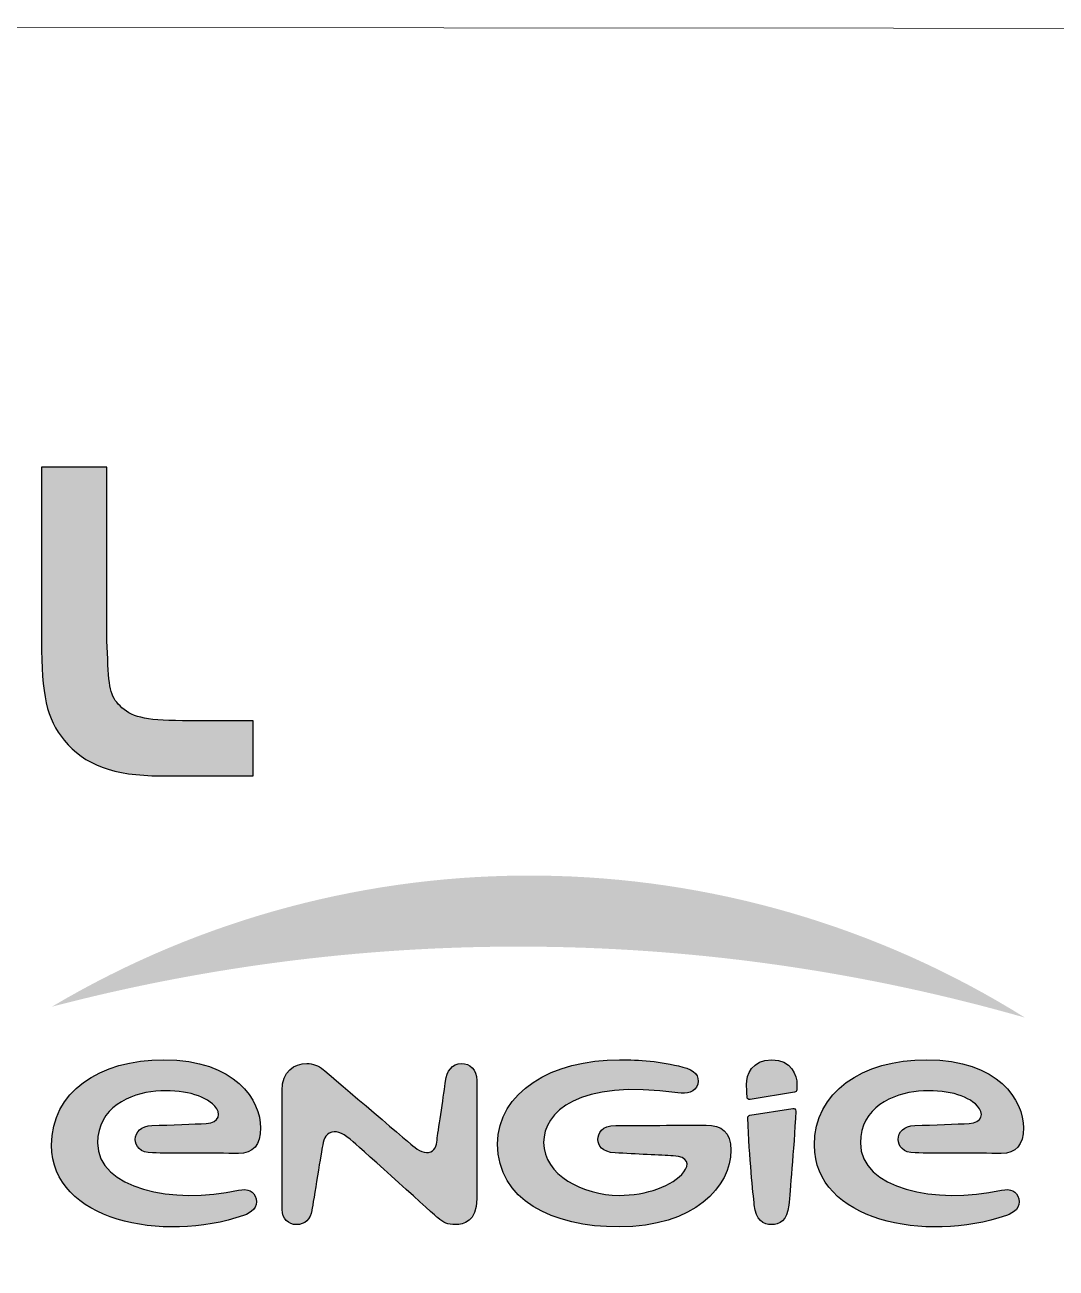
# Paper-space layout 'A3S' of a CAD drawing. Header units: millimetres. Extents: x -366 to 54, y 172 to 469.
# Drawn here: x -95.72 to -79.83, y 189.89 to 209.06 of the extents above; entities that cross this region are included whole.
import ezdxf
from ezdxf.enums import TextEntityAlignment as Align

# ---------------------------------------------------------------- set-up
doc = ezdxf.new("R2010")
doc.units = ezdxf.units.MM
doc.header["$LTSCALE"] = 0.5
doc.layers.add('Border', color=7, linetype='Continuous', lineweight=0)
for name, color, linetype in [('Border_TextCZAtr', 7, 'Continuous'), ('BorderBW', 7, 'Continuous'), ('BorderColor', 7, 'Continuous')]:
    doc.layers.add(name, color=color, linetype=linetype)
doc.styles.add('Arial_4.0', font='arial.ttf', dxfattribs={"width": 0.9, "height": 4})
doc.styles.add('Arial_6.5', font='arial.ttf', dxfattribs={"width": 0.8, "height": 6.5})

# ---------------------------------------------------------------- blocks, each defined once
blk = doc.blocks.new('LogoTE')
at = {"layer": 'BorderColor', "true_color": 0x1c2691, "extrusion": (0, 0, -1)}
h = blk.add_hatch(color=164, dxfattribs=at)
edge = h.paths.add_edge_path()
edge.add_line((-14.873, 7.43), (-14.873, 3.864))
edge.add_line((-14.873, 3.864), (-14.893, 3.483))
edge.add_spline(control_points=[(-14.893, 3.483), (-14.92, 2.836), (-14.959, 2.694), (-15.186, 2.486), (-15.426, 2.276), (-15.711, 2.219), (-16.584, 2.219)], knot_values=[0, 0, 0, 0, 0.5, 0.5, 0.5, 1, 1, 1, 1], degree=3, periodic=0)
edge.add_line((-16.584, 2.219), (-17.878, 2.219))
edge.add_line((-17.878, 2.219), (-17.878, 1.088))
edge.add_line((-17.878, 1.088), (-15.976, 1.088))
edge.add_spline(control_points=[(-15.976, 1.088), (-15.016, 1.088), (-14.407, 1.315), (-13.999, 1.819), (-13.636, 2.257), (-13.532, 2.752), (-13.532, 3.864)], knot_values=[0, 0, 0, 0, 0.5, 0.5, 0.5, 1, 1, 1, 1], degree=3, periodic=0)
edge.add_line((-13.532, 3.864), (-13.532, 7.43))
edge.add_line((-13.532, 7.43), (-14.873, 7.43))
at = {"layer": 'BorderColor', "true_color": 0x00aaff}
blk.add_hatch(color=140, dxfattribs=at).paths.add_polyline_path([(33.736, -3.882, 0.280782), (13.747, -3.657, -0.13455)])
h = blk.add_hatch(color=140, dxfattribs=at)
edge = h.paths.add_edge_path()
edge.add_spline(control_points=[(17.582, -7.43), (16.23, -7.721), (14.685, -7.41), (14.685, -6.454), (14.685, -5.732), (15.354, -5.438), (15.88, -5.396), (16.435, -5.352), (16.867, -5.468), (17.09, -5.699), (17.229, -5.843), (17.191, -6.04), (16.918, -6.057), (16.665, -6.072), (16.195, -6.087), (15.801, -6.101), (15.579, -6.11), (15.46, -6.229), (15.46, -6.39), (15.46, -6.517), (15.555, -6.663), (15.811, -6.664), (16.179, -6.665), (17.113, -6.671), (17.577, -6.672), (17.882, -6.674), (18.033, -6.502), (18.033, -6.15), (18.033, -5.592), (17.528, -4.747), (16.049, -4.747), (14.709, -4.747), (13.74, -5.414), (13.74, -6.505), (13.74, -8.052), (16.016, -8.524), (17.685, -7.949), (17.843, -7.895), (17.985, -7.781), (17.939, -7.605), (17.901, -7.448), (17.771, -7.388), (17.582, -7.43)], knot_values=[0, 0, 0, 0, 0.071429, 0.071429, 0.071429, 0.142857, 0.142857, 0.142857, 0.214286, 0.214286, 0.214286, 0.285714, 0.285714, 0.285714, 0.357143, 0.357143, 0.357143, 0.428571, 0.428571, 0.428571, 0.5, 0.5, 0.5, 0.571429, 0.571429, 0.571429, 0.642857, 0.642857, 0.642857, 0.714286, 0.714286, 0.714286, 0.785714, 0.785714, 0.785714, 0.857143, 0.857143, 0.857143, 0.928571, 0.928571, 0.928571, 1, 1, 1, 1], degree=3, periodic=0)
h = blk.add_hatch(color=140, dxfattribs=at)
edge = h.paths.add_edge_path()
edge.add_spline(control_points=[(22.16, -4.825), (21.962, -4.825), (21.858, -4.988), (21.834, -5.186), (21.805, -5.404), (21.689, -6.164), (21.663, -6.356), (21.649, -6.472), (21.64, -6.593), (21.527, -6.642), (21.416, -6.692), (21.279, -6.616), (21.162, -6.517)], knot_values=[0, 0, 0, 0, 0.25, 0.25, 0.25, 0.5, 0.5, 0.5, 0.75, 0.75, 0.75, 1, 1, 1, 1], degree=3, periodic=0)
edge.add_line((21.162, -6.517), (19.324, -4.952))
edge.add_spline(control_points=[(19.324, -4.952), (19.227, -4.866), (19.102, -4.825), (18.983, -4.825), (18.724, -4.825), (18.474, -4.986), (18.474, -5.381)], knot_values=[0, 0, 0, 0, 0.5, 0.5, 0.5, 1, 1, 1, 1], degree=3, periodic=0)
edge.add_line((18.474, -5.381), (18.474, -7.825))
edge.add_spline(control_points=[(18.474, -7.825), (18.474, -8.015), (18.608, -8.137), (18.768, -8.137), (18.945, -8.137), (19.06, -8.02), (19.086, -7.848), (19.086, -7.848), (19.276, -6.683), (19.299, -6.553), (19.324, -6.402), (19.348, -6.283), (19.494, -6.239), (19.625, -6.197), (19.751, -6.274), (19.938, -6.437), (20.121, -6.596), (21.671, -7.996), (21.671, -7.996), (21.789, -8.096), (21.875, -8.137), (22.043, -8.137), (22.195, -8.137), (22.472, -8.075), (22.472, -7.609)], knot_values=[0, 0, 0, 0, 0.125, 0.125, 0.125, 0.25, 0.25, 0.25, 0.375, 0.375, 0.375, 0.5, 0.5, 0.5, 0.625, 0.625, 0.625, 0.75, 0.75, 0.75, 0.875, 0.875, 0.875, 1, 1, 1, 1], degree=3, periodic=0)
edge.add_line((22.472, -7.609), (22.472, -5.175))
edge.add_spline(control_points=[(22.472, -5.175), (22.472, -4.949), (22.333, -4.825), (22.16, -4.825)], knot_values=[0, 0, 0, 0, 1, 1, 1, 1], degree=3, periodic=0)
h = blk.add_hatch(color=140, dxfattribs=at)
edge = h.paths.add_edge_path()
edge.add_spline(control_points=[(27.183, -6.091), (26.878, -6.091), (25.933, -6.099), (25.329, -6.1), (25.036, -6.101), (24.962, -6.258), (24.962, -6.388), (24.962, -6.502), (25.042, -6.649), (25.316, -6.663), (25.731, -6.685), (26.263, -6.709), (26.506, -6.722), (26.836, -6.738), (26.84, -6.908), (26.729, -7.053), (26.504, -7.344), (25.961, -7.535), (25.397, -7.535), (24.658, -7.535), (23.847, -7.115), (23.847, -6.45), (23.847, -5.826), (24.542, -5.138), (26.606, -5.428), (26.788, -5.454), (26.967, -5.421), (27.012, -5.253), (27.059, -5.075), (26.943, -4.96), (26.708, -4.898), (26.241, -4.775), (25.814, -4.747), (25.407, -4.747), (24.016, -4.747), (22.903, -5.41), (22.903, -6.481), (22.903, -7.625), (24.013, -8.185), (25.397, -8.185), (26.942, -8.185), (27.695, -7.344), (27.695, -6.609), (27.695, -6.234), (27.504, -6.091), (27.183, -6.091)], knot_values=[0, 0, 0, 0, 0.066667, 0.066667, 0.066667, 0.133333, 0.133333, 0.133333, 0.2, 0.2, 0.2, 0.266667, 0.266667, 0.266667, 0.333333, 0.333333, 0.333333, 0.4, 0.4, 0.4, 0.466667, 0.466667, 0.466667, 0.533333, 0.533333, 0.533333, 0.6, 0.6, 0.6, 0.666667, 0.666667, 0.666667, 0.733333, 0.733333, 0.733333, 0.8, 0.8, 0.8, 0.866667, 0.866667, 0.866667, 0.933333, 0.933333, 0.933333, 1, 1, 1, 1], degree=3, periodic=0)
h = blk.add_hatch(color=140, dxfattribs=at)
edge = h.paths.add_edge_path()
edge.add_spline(control_points=[(28.532, -4.747), (28.128, -4.747), (28.01, -5.062), (28.016, -5.256), (28.017, -5.292), (28.02, -5.392), (28.026, -5.516), (28.027, -5.544), (28.053, -5.57), (28.087, -5.566)], knot_values=[0, 0, 0, 0, 0.333333, 0.333333, 0.333333, 0.666667, 0.666667, 0.666667, 1, 1, 1, 1], degree=3, periodic=0)
edge.add_line((28.087, -5.566), (29.004, -5.417))
edge.add_spline(control_points=[(29.004, -5.417), (29.033, -5.411), (29.047, -5.39), (29.048, -5.367), (29.051, -5.323), (29.052, -5.279), (29.052, -5.258), (29.057, -5.072), (28.937, -4.747), (28.532, -4.747)], knot_values=[0, 0, 0, 0, 0.333333, 0.333333, 0.333333, 0.666667, 0.666667, 0.666667, 1, 1, 1, 1], degree=3, periodic=0)
h = blk.add_hatch(color=140, dxfattribs=at)
edge = h.paths.add_edge_path()
edge.add_spline(control_points=[(33.25, -7.43), (31.9, -7.721), (30.354, -7.41), (30.354, -6.454), (30.354, -5.732), (31.024, -5.438), (31.551, -5.396), (32.103, -5.352), (32.538, -5.468), (32.76, -5.699), (32.9, -5.843), (32.861, -6.04), (32.587, -6.057), (32.336, -6.072), (31.863, -6.087), (31.471, -6.101), (31.249, -6.11), (31.13, -6.229), (31.13, -6.39), (31.13, -6.517), (31.226, -6.663), (31.481, -6.664), (31.85, -6.665), (32.783, -6.671), (33.247, -6.672), (33.552, -6.674), (33.704, -6.502), (33.704, -6.15), (33.704, -5.592), (33.197, -4.747), (31.719, -4.747), (30.379, -4.747), (29.41, -5.414), (29.41, -6.505), (29.41, -8.052), (31.687, -8.524), (33.355, -7.949), (33.512, -7.895), (33.656, -7.781), (33.61, -7.605), (33.571, -7.448), (33.441, -7.388), (33.25, -7.43)], knot_values=[0, 0, 0, 0, 0.071429, 0.071429, 0.071429, 0.142857, 0.142857, 0.142857, 0.214286, 0.214286, 0.214286, 0.285714, 0.285714, 0.285714, 0.357143, 0.357143, 0.357143, 0.428571, 0.428571, 0.428571, 0.5, 0.5, 0.5, 0.571429, 0.571429, 0.571429, 0.642857, 0.642857, 0.642857, 0.714286, 0.714286, 0.714286, 0.785714, 0.785714, 0.785714, 0.857143, 0.857143, 0.857143, 0.928571, 0.928571, 0.928571, 1, 1, 1, 1], degree=3, periodic=0)
h = blk.add_hatch(color=140, dxfattribs=at)
edge = h.paths.add_edge_path()
edge.add_spline(control_points=[(28.042, -5.942), (28.073, -6.786), (28.151, -7.485), (28.174, -7.731), (28.203, -8.047), (28.366, -8.137), (28.53, -8.137), (28.688, -8.137), (28.855, -8.055), (28.884, -7.734), (28.907, -7.463), (28.987, -6.628), (29.026, -5.803), (29.028, -5.76), (28.997, -5.741), (28.964, -5.747)], knot_values=[0, 0, 0, 0, 0.2, 0.2, 0.2, 0.4, 0.4, 0.4, 0.6, 0.6, 0.6, 0.8, 0.8, 0.8, 1, 1, 1, 1], degree=3, periodic=0)
edge.add_line((28.964, -5.747), (28.085, -5.89))
edge.add_spline(control_points=[(28.085, -5.89), (28.061, -5.896), (28.041, -5.917), (28.042, -5.942)], knot_values=[0, 0, 0, 0, 1, 1, 1, 1], degree=3, periodic=0)
at = {"layer": 'BorderColor', "color": 164, "true_color": 0x1c2691}
blk.add_open_spline([(14.873, 7.43), (14.873, 7.43), (14.873, 3.864), (14.873, 3.864), (14.873, 3.864), (14.893, 3.483), (14.893, 3.483), (14.92, 2.836), (14.959, 2.694), (15.186, 2.486), (15.426, 2.276), (15.711, 2.219), (16.584, 2.219), (16.584, 2.219), (17.878, 2.219), (17.878, 2.219), (17.878, 2.219), (17.878, 1.088), (17.878, 1.088), (17.878, 1.088), (16.439, 1.088), (16.439, 1.088), (16.439, 1.088), (15.976, 1.088), (15.976, 1.088), (15.016, 1.088), (14.407, 1.315), (13.999, 1.819), (13.636, 2.257), (13.532, 2.752), (13.532, 3.864), (13.532, 3.864), (13.532, 7.43), (13.532, 7.43), (13.532, 7.43), (14.873, 7.43), (14.873, 7.43)], degree=3, knots=[0, 0, 0, 0, 1, 1, 1, 2, 2, 2, 3, 3, 3, 4, 4, 4, 5, 5, 5, 6, 6, 6, 7, 7, 7, 8, 8, 8, 9, 9, 9, 10, 10, 10, 11, 11, 11, 12, 12, 12, 12], dxfattribs=at)
at = {"layer": 'BorderColor', "color": 140, "true_color": 0x00aaff}
for points, knots in [([(17.582, -7.43), (16.23, -7.721), (14.685, -7.41), (14.685, -6.454), (14.685, -5.732), (15.354, -5.438), (15.88, -5.396), (16.435, -5.352), (16.867, -5.468), (17.09, -5.699), (17.229, -5.843), (17.191, -6.04), (16.918, -6.057), (16.665, -6.072), (16.195, -6.087), (15.801, -6.101), (15.579, -6.11), (15.46, -6.229), (15.46, -6.39), (15.46, -6.517), (15.555, -6.663), (15.811, -6.664), (16.179, -6.665), (17.113, -6.671), (17.577, -6.672), (17.882, -6.674), (18.033, -6.502), (18.033, -6.15), (18.033, -5.592), (17.528, -4.747), (16.049, -4.747), (14.709, -4.747), (13.74, -5.414), (13.74, -6.505), (13.74, -8.052), (16.016, -8.524), (17.685, -7.949), (17.843, -7.895), (17.985, -7.781), (17.939, -7.605), (17.901, -7.448), (17.771, -7.388), (17.582, -7.43)], [0, 0, 0, 0, 1, 1, 1, 2, 2, 2, 3, 3, 3, 4, 4, 4, 5, 5, 5, 6, 6, 6, 7, 7, 7, 8, 8, 8, 9, 9, 9, 10, 10, 10, 11, 11, 11, 12, 12, 12, 13, 13, 13, 14, 14, 14, 14]), ([(22.16, -4.825), (21.962, -4.825), (21.858, -4.988), (21.834, -5.186), (21.805, -5.404), (21.689, -6.164), (21.663, -6.356), (21.649, -6.472), (21.64, -6.593), (21.527, -6.642), (21.416, -6.692), (21.279, -6.616), (21.162, -6.517), (21.046, -6.418), (19.324, -4.952), (19.324, -4.952), (19.227, -4.866), (19.102, -4.825), (18.983, -4.825), (18.724, -4.825), (18.474, -4.986), (18.474, -5.381), (18.474, -5.381), (18.474, -7.825), (18.474, -7.825), (18.474, -8.015), (18.608, -8.137), (18.768, -8.137), (18.945, -8.137), (19.06, -8.02), (19.086, -7.848), (19.086, -7.848), (19.276, -6.683), (19.299, -6.553), (19.324, -6.402), (19.348, -6.283), (19.494, -6.239), (19.625, -6.197), (19.751, -6.274), (19.938, -6.437), (20.121, -6.596), (21.671, -7.996), (21.671, -7.996), (21.789, -8.096), (21.875, -8.137), (22.043, -8.137), (22.195, -8.137), (22.472, -8.075), (22.472, -7.609), (22.472, -7.609), (22.472, -5.175), (22.472, -5.175), (22.472, -4.949), (22.333, -4.825), (22.16, -4.825)], [0, 0, 0, 0, 1, 1, 1, 2, 2, 2, 3, 3, 3, 4, 4, 4, 5, 5, 5, 6, 6, 6, 7, 7, 7, 8, 8, 8, 9, 9, 9, 10, 10, 10, 11, 11, 11, 12, 12, 12, 13, 13, 13, 14, 14, 14, 15, 15, 15, 16, 16, 16, 17, 17, 17, 18, 18, 18, 18]), ([(27.183, -6.091), (26.878, -6.091), (25.933, -6.099), (25.329, -6.1), (25.036, -6.101), (24.962, -6.258), (24.962, -6.388), (24.962, -6.502), (25.042, -6.649), (25.316, -6.663), (25.731, -6.685), (26.263, -6.709), (26.506, -6.722), (26.836, -6.738), (26.84, -6.908), (26.729, -7.053), (26.504, -7.344), (25.961, -7.535), (25.397, -7.535), (24.658, -7.535), (23.847, -7.115), (23.847, -6.45), (23.847, -5.826), (24.542, -5.138), (26.606, -5.428), (26.788, -5.454), (26.967, -5.421), (27.012, -5.253), (27.059, -5.075), (26.943, -4.96), (26.708, -4.898), (26.241, -4.775), (25.814, -4.747), (25.407, -4.747), (24.016, -4.747), (22.903, -5.41), (22.903, -6.481), (22.903, -7.625), (24.013, -8.185), (25.397, -8.185), (26.942, -8.185), (27.695, -7.344), (27.695, -6.609), (27.695, -6.234), (27.504, -6.091), (27.183, -6.091)], [0, 0, 0, 0, 1, 1, 1, 2, 2, 2, 3, 3, 3, 4, 4, 4, 5, 5, 5, 6, 6, 6, 7, 7, 7, 8, 8, 8, 9, 9, 9, 10, 10, 10, 11, 11, 11, 12, 12, 12, 13, 13, 13, 14, 14, 14, 15, 15, 15, 15]), ([(28.532, -4.747), (28.128, -4.747), (28.01, -5.062), (28.016, -5.256), (28.017, -5.292), (28.02, -5.392), (28.026, -5.516), (28.027, -5.544), (28.053, -5.57), (28.087, -5.566), (28.087, -5.566), (29.004, -5.417), (29.004, -5.417), (29.033, -5.411), (29.047, -5.39), (29.048, -5.367), (29.051, -5.323), (29.052, -5.279), (29.052, -5.258), (29.057, -5.072), (28.937, -4.747), (28.532, -4.747)], [0, 0, 0, 0, 1, 1, 1, 2, 2, 2, 3, 3, 3, 4, 4, 4, 5, 5, 5, 6, 6, 6, 7, 7, 7, 7]), ([(33.25, -7.43), (31.9, -7.721), (30.354, -7.41), (30.354, -6.454), (30.354, -5.732), (31.024, -5.438), (31.551, -5.396), (32.103, -5.352), (32.538, -5.468), (32.76, -5.699), (32.9, -5.843), (32.861, -6.04), (32.587, -6.057), (32.336, -6.072), (31.863, -6.087), (31.471, -6.101), (31.249, -6.11), (31.13, -6.229), (31.13, -6.39), (31.13, -6.517), (31.226, -6.663), (31.481, -6.664), (31.85, -6.665), (32.783, -6.671), (33.247, -6.672), (33.552, -6.674), (33.704, -6.502), (33.704, -6.15), (33.704, -5.592), (33.197, -4.747), (31.719, -4.747), (30.379, -4.747), (29.41, -5.414), (29.41, -6.505), (29.41, -8.052), (31.687, -8.524), (33.355, -7.949), (33.512, -7.895), (33.656, -7.781), (33.61, -7.605), (33.571, -7.448), (33.441, -7.388), (33.25, -7.43)], [0, 0, 0, 0, 1, 1, 1, 2, 2, 2, 3, 3, 3, 4, 4, 4, 5, 5, 5, 6, 6, 6, 7, 7, 7, 8, 8, 8, 9, 9, 9, 10, 10, 10, 11, 11, 11, 12, 12, 12, 13, 13, 13, 14, 14, 14, 14]), ([(28.042, -5.942), (28.073, -6.786), (28.151, -7.485), (28.174, -7.731), (28.203, -8.047), (28.366, -8.137), (28.53, -8.137), (28.688, -8.137), (28.855, -8.055), (28.884, -7.734), (28.907, -7.463), (28.987, -6.628), (29.026, -5.803), (29.028, -5.76), (28.997, -5.741), (28.964, -5.747), (28.964, -5.747), (28.085, -5.89), (28.085, -5.89), (28.061, -5.896), (28.041, -5.917), (28.042, -5.942)], [0, 0, 0, 0, 1, 1, 1, 2, 2, 2, 3, 3, 3, 4, 4, 4, 5, 5, 5, 6, 6, 6, 7, 7, 7, 7])]:
    blk.add_open_spline(points, degree=3, knots=knots, dxfattribs=at)
blk = doc.blocks.new('LogoTEbw')
at = {"layer": 'BorderBW', "extrusion": (0, 0, -1)}
h = blk.add_hatch(color=256, dxfattribs=at)
edge = h.paths.add_edge_path()
edge.add_line((-14.873, 7.43), (-14.873, 3.864))
edge.add_line((-14.873, 3.864), (-14.893, 3.483))
edge.add_spline(control_points=[(-14.893, 3.483), (-14.92, 2.836), (-14.959, 2.694), (-15.186, 2.486), (-15.426, 2.276), (-15.711, 2.219), (-16.584, 2.219)], knot_values=[0, 0, 0, 0, 0.5, 0.5, 0.5, 1, 1, 1, 1], degree=3, periodic=0)
edge.add_line((-16.584, 2.219), (-17.878, 2.219))
edge.add_line((-17.878, 2.219), (-17.878, 1.088))
edge.add_line((-17.878, 1.088), (-15.976, 1.088))
edge.add_spline(control_points=[(-15.976, 1.088), (-15.016, 1.088), (-14.407, 1.315), (-13.999, 1.819), (-13.636, 2.257), (-13.532, 2.752), (-13.532, 3.864)], knot_values=[0, 0, 0, 0, 0.5, 0.5, 0.5, 1, 1, 1, 1], degree=3, periodic=0)
edge.add_line((-13.532, 3.864), (-13.532, 7.43))
edge.add_line((-13.532, 7.43), (-14.873, 7.43))
at = {"layer": 'BorderBW'}
blk.add_hatch(color=256, dxfattribs=at).paths.add_polyline_path([(33.736, -3.882, 0.280782), (13.747, -3.657, -0.13455)])
h = blk.add_hatch(color=256, dxfattribs=at)
edge = h.paths.add_edge_path()
edge.add_spline(control_points=[(17.582, -7.43), (16.23, -7.721), (14.685, -7.41), (14.685, -6.454), (14.685, -5.732), (15.354, -5.438), (15.88, -5.396), (16.435, -5.352), (16.867, -5.468), (17.09, -5.699), (17.229, -5.843), (17.191, -6.04), (16.918, -6.057), (16.665, -6.072), (16.195, -6.087), (15.801, -6.101), (15.579, -6.11), (15.46, -6.229), (15.46, -6.39), (15.46, -6.517), (15.555, -6.663), (15.811, -6.664), (16.179, -6.665), (17.113, -6.671), (17.577, -6.672), (17.882, -6.674), (18.033, -6.502), (18.033, -6.15), (18.033, -5.592), (17.528, -4.747), (16.049, -4.747), (14.709, -4.747), (13.74, -5.414), (13.74, -6.505), (13.74, -8.052), (16.016, -8.524), (17.685, -7.949), (17.843, -7.895), (17.985, -7.781), (17.939, -7.605), (17.901, -7.448), (17.771, -7.388), (17.582, -7.43)], knot_values=[0, 0, 0, 0, 0.071429, 0.071429, 0.071429, 0.142857, 0.142857, 0.142857, 0.214286, 0.214286, 0.214286, 0.285714, 0.285714, 0.285714, 0.357143, 0.357143, 0.357143, 0.428571, 0.428571, 0.428571, 0.5, 0.5, 0.5, 0.571429, 0.571429, 0.571429, 0.642857, 0.642857, 0.642857, 0.714286, 0.714286, 0.714286, 0.785714, 0.785714, 0.785714, 0.857143, 0.857143, 0.857143, 0.928571, 0.928571, 0.928571, 1, 1, 1, 1], degree=3, periodic=0)
h = blk.add_hatch(color=256, dxfattribs=at)
edge = h.paths.add_edge_path()
edge.add_spline(control_points=[(22.16, -4.825), (21.962, -4.825), (21.858, -4.988), (21.834, -5.186), (21.805, -5.404), (21.689, -6.164), (21.663, -6.356), (21.649, -6.472), (21.64, -6.593), (21.527, -6.642), (21.416, -6.692), (21.279, -6.616), (21.162, -6.517)], knot_values=[0, 0, 0, 0, 0.25, 0.25, 0.25, 0.5, 0.5, 0.5, 0.75, 0.75, 0.75, 1, 1, 1, 1], degree=3, periodic=0)
edge.add_line((21.162, -6.517), (19.324, -4.952))
edge.add_spline(control_points=[(19.324, -4.952), (19.227, -4.866), (19.102, -4.825), (18.983, -4.825), (18.724, -4.825), (18.474, -4.986), (18.474, -5.381)], knot_values=[0, 0, 0, 0, 0.5, 0.5, 0.5, 1, 1, 1, 1], degree=3, periodic=0)
edge.add_line((18.474, -5.381), (18.474, -7.825))
edge.add_spline(control_points=[(18.474, -7.825), (18.474, -8.015), (18.608, -8.137), (18.768, -8.137), (18.945, -8.137), (19.06, -8.02), (19.086, -7.848), (19.086, -7.848), (19.276, -6.683), (19.299, -6.553), (19.324, -6.402), (19.348, -6.283), (19.494, -6.239), (19.625, -6.197), (19.751, -6.274), (19.938, -6.437), (20.121, -6.596), (21.671, -7.996), (21.671, -7.996), (21.789, -8.096), (21.875, -8.137), (22.043, -8.137), (22.195, -8.137), (22.472, -8.075), (22.472, -7.609)], knot_values=[0, 0, 0, 0, 0.125, 0.125, 0.125, 0.25, 0.25, 0.25, 0.375, 0.375, 0.375, 0.5, 0.5, 0.5, 0.625, 0.625, 0.625, 0.75, 0.75, 0.75, 0.875, 0.875, 0.875, 1, 1, 1, 1], degree=3, periodic=0)
edge.add_line((22.472, -7.609), (22.472, -5.175))
edge.add_spline(control_points=[(22.472, -5.175), (22.472, -4.949), (22.333, -4.825), (22.16, -4.825)], knot_values=[0, 0, 0, 0, 1, 1, 1, 1], degree=3, periodic=0)
h = blk.add_hatch(color=256, dxfattribs=at)
edge = h.paths.add_edge_path()
edge.add_spline(control_points=[(27.183, -6.091), (26.878, -6.091), (25.933, -6.099), (25.329, -6.1), (25.036, -6.101), (24.962, -6.258), (24.962, -6.388), (24.962, -6.502), (25.042, -6.649), (25.316, -6.663), (25.731, -6.685), (26.263, -6.709), (26.506, -6.722), (26.836, -6.738), (26.84, -6.908), (26.729, -7.053), (26.504, -7.344), (25.961, -7.535), (25.397, -7.535), (24.658, -7.535), (23.847, -7.115), (23.847, -6.45), (23.847, -5.826), (24.542, -5.138), (26.606, -5.428), (26.788, -5.454), (26.967, -5.421), (27.012, -5.253), (27.059, -5.075), (26.943, -4.96), (26.708, -4.898), (26.241, -4.775), (25.814, -4.747), (25.407, -4.747), (24.016, -4.747), (22.903, -5.41), (22.903, -6.481), (22.903, -7.625), (24.013, -8.185), (25.397, -8.185), (26.942, -8.185), (27.695, -7.344), (27.695, -6.609), (27.695, -6.234), (27.504, -6.091), (27.183, -6.091)], knot_values=[0, 0, 0, 0, 0.066667, 0.066667, 0.066667, 0.133333, 0.133333, 0.133333, 0.2, 0.2, 0.2, 0.266667, 0.266667, 0.266667, 0.333333, 0.333333, 0.333333, 0.4, 0.4, 0.4, 0.466667, 0.466667, 0.466667, 0.533333, 0.533333, 0.533333, 0.6, 0.6, 0.6, 0.666667, 0.666667, 0.666667, 0.733333, 0.733333, 0.733333, 0.8, 0.8, 0.8, 0.866667, 0.866667, 0.866667, 0.933333, 0.933333, 0.933333, 1, 1, 1, 1], degree=3, periodic=0)
h = blk.add_hatch(color=256, dxfattribs=at)
edge = h.paths.add_edge_path()
edge.add_spline(control_points=[(28.532, -4.747), (28.128, -4.747), (28.01, -5.062), (28.016, -5.256), (28.017, -5.292), (28.02, -5.392), (28.026, -5.516), (28.027, -5.544), (28.053, -5.57), (28.087, -5.566)], knot_values=[0, 0, 0, 0, 0.333333, 0.333333, 0.333333, 0.666667, 0.666667, 0.666667, 1, 1, 1, 1], degree=3, periodic=0)
edge.add_line((28.087, -5.566), (29.004, -5.417))
edge.add_spline(control_points=[(29.004, -5.417), (29.033, -5.411), (29.047, -5.39), (29.048, -5.367), (29.051, -5.323), (29.052, -5.279), (29.052, -5.258), (29.057, -5.072), (28.937, -4.747), (28.532, -4.747)], knot_values=[0, 0, 0, 0, 0.333333, 0.333333, 0.333333, 0.666667, 0.666667, 0.666667, 1, 1, 1, 1], degree=3, periodic=0)
h = blk.add_hatch(color=256, dxfattribs=at)
edge = h.paths.add_edge_path()
edge.add_spline(control_points=[(33.25, -7.43), (31.9, -7.721), (30.354, -7.41), (30.354, -6.454), (30.354, -5.732), (31.024, -5.438), (31.551, -5.396), (32.103, -5.352), (32.538, -5.468), (32.76, -5.699), (32.9, -5.843), (32.861, -6.04), (32.587, -6.057), (32.336, -6.072), (31.863, -6.087), (31.471, -6.101), (31.249, -6.11), (31.13, -6.229), (31.13, -6.39), (31.13, -6.517), (31.226, -6.663), (31.481, -6.664), (31.85, -6.665), (32.783, -6.671), (33.247, -6.672), (33.552, -6.674), (33.704, -6.502), (33.704, -6.15), (33.704, -5.592), (33.197, -4.747), (31.719, -4.747), (30.379, -4.747), (29.41, -5.414), (29.41, -6.505), (29.41, -8.052), (31.687, -8.524), (33.355, -7.949), (33.512, -7.895), (33.656, -7.781), (33.61, -7.605), (33.571, -7.448), (33.441, -7.388), (33.25, -7.43)], knot_values=[0, 0, 0, 0, 0.071429, 0.071429, 0.071429, 0.142857, 0.142857, 0.142857, 0.214286, 0.214286, 0.214286, 0.285714, 0.285714, 0.285714, 0.357143, 0.357143, 0.357143, 0.428571, 0.428571, 0.428571, 0.5, 0.5, 0.5, 0.571429, 0.571429, 0.571429, 0.642857, 0.642857, 0.642857, 0.714286, 0.714286, 0.714286, 0.785714, 0.785714, 0.785714, 0.857143, 0.857143, 0.857143, 0.928571, 0.928571, 0.928571, 1, 1, 1, 1], degree=3, periodic=0)
h = blk.add_hatch(color=256, dxfattribs=at)
edge = h.paths.add_edge_path()
edge.add_spline(control_points=[(28.042, -5.942), (28.073, -6.786), (28.151, -7.485), (28.174, -7.731), (28.203, -8.047), (28.366, -8.137), (28.53, -8.137), (28.688, -8.137), (28.855, -8.055), (28.884, -7.734), (28.907, -7.463), (28.987, -6.628), (29.026, -5.803), (29.028, -5.76), (28.997, -5.741), (28.964, -5.747)], knot_values=[0, 0, 0, 0, 0.2, 0.2, 0.2, 0.4, 0.4, 0.4, 0.6, 0.6, 0.6, 0.8, 0.8, 0.8, 1, 1, 1, 1], degree=3, periodic=0)
edge.add_line((28.964, -5.747), (28.085, -5.89))
edge.add_spline(control_points=[(28.085, -5.89), (28.061, -5.896), (28.041, -5.917), (28.042, -5.942)], knot_values=[0, 0, 0, 0, 1, 1, 1, 1], degree=3, periodic=0)
for points, knots in [([(14.873, 7.43), (14.873, 7.43), (14.873, 3.864), (14.873, 3.864), (14.873, 3.864), (14.893, 3.483), (14.893, 3.483), (14.92, 2.836), (14.959, 2.694), (15.186, 2.486), (15.426, 2.276), (15.711, 2.219), (16.584, 2.219), (16.584, 2.219), (17.878, 2.219), (17.878, 2.219), (17.878, 2.219), (17.878, 1.088), (17.878, 1.088), (17.878, 1.088), (16.439, 1.088), (16.439, 1.088), (16.439, 1.088), (15.976, 1.088), (15.976, 1.088), (15.016, 1.088), (14.407, 1.315), (13.999, 1.819), (13.636, 2.257), (13.532, 2.752), (13.532, 3.864), (13.532, 3.864), (13.532, 7.43), (13.532, 7.43), (13.532, 7.43), (14.873, 7.43), (14.873, 7.43)], [0, 0, 0, 0, 1, 1, 1, 2, 2, 2, 3, 3, 3, 4, 4, 4, 5, 5, 5, 6, 6, 6, 7, 7, 7, 8, 8, 8, 9, 9, 9, 10, 10, 10, 11, 11, 11, 12, 12, 12, 12]), ([(17.582, -7.43), (16.23, -7.721), (14.685, -7.41), (14.685, -6.454), (14.685, -5.732), (15.354, -5.438), (15.88, -5.396), (16.435, -5.352), (16.867, -5.468), (17.09, -5.699), (17.229, -5.843), (17.191, -6.04), (16.918, -6.057), (16.665, -6.072), (16.195, -6.087), (15.801, -6.101), (15.579, -6.11), (15.46, -6.229), (15.46, -6.39), (15.46, -6.517), (15.555, -6.663), (15.811, -6.664), (16.179, -6.665), (17.113, -6.671), (17.577, -6.672), (17.882, -6.674), (18.033, -6.502), (18.033, -6.15), (18.033, -5.592), (17.528, -4.747), (16.049, -4.747), (14.709, -4.747), (13.74, -5.414), (13.74, -6.505), (13.74, -8.052), (16.016, -8.524), (17.685, -7.949), (17.843, -7.895), (17.985, -7.781), (17.939, -7.605), (17.901, -7.448), (17.771, -7.388), (17.582, -7.43)], [0, 0, 0, 0, 1, 1, 1, 2, 2, 2, 3, 3, 3, 4, 4, 4, 5, 5, 5, 6, 6, 6, 7, 7, 7, 8, 8, 8, 9, 9, 9, 10, 10, 10, 11, 11, 11, 12, 12, 12, 13, 13, 13, 14, 14, 14, 14]), ([(22.16, -4.825), (21.962, -4.825), (21.858, -4.988), (21.834, -5.186), (21.805, -5.404), (21.689, -6.164), (21.663, -6.356), (21.649, -6.472), (21.64, -6.593), (21.527, -6.642), (21.416, -6.692), (21.279, -6.616), (21.162, -6.517), (21.046, -6.418), (19.324, -4.952), (19.324, -4.952), (19.227, -4.866), (19.102, -4.825), (18.983, -4.825), (18.724, -4.825), (18.474, -4.986), (18.474, -5.381), (18.474, -5.381), (18.474, -7.825), (18.474, -7.825), (18.474, -8.015), (18.608, -8.137), (18.768, -8.137), (18.945, -8.137), (19.06, -8.02), (19.086, -7.848), (19.086, -7.848), (19.276, -6.683), (19.299, -6.553), (19.324, -6.402), (19.348, -6.283), (19.494, -6.239), (19.625, -6.197), (19.751, -6.274), (19.938, -6.437), (20.121, -6.596), (21.671, -7.996), (21.671, -7.996), (21.789, -8.096), (21.875, -8.137), (22.043, -8.137), (22.195, -8.137), (22.472, -8.075), (22.472, -7.609), (22.472, -7.609), (22.472, -5.175), (22.472, -5.175), (22.472, -4.949), (22.333, -4.825), (22.16, -4.825)], [0, 0, 0, 0, 1, 1, 1, 2, 2, 2, 3, 3, 3, 4, 4, 4, 5, 5, 5, 6, 6, 6, 7, 7, 7, 8, 8, 8, 9, 9, 9, 10, 10, 10, 11, 11, 11, 12, 12, 12, 13, 13, 13, 14, 14, 14, 15, 15, 15, 16, 16, 16, 17, 17, 17, 18, 18, 18, 18]), ([(27.183, -6.091), (26.878, -6.091), (25.933, -6.099), (25.329, -6.1), (25.036, -6.101), (24.962, -6.258), (24.962, -6.388), (24.962, -6.502), (25.042, -6.649), (25.316, -6.663), (25.731, -6.685), (26.263, -6.709), (26.506, -6.722), (26.836, -6.738), (26.84, -6.908), (26.729, -7.053), (26.504, -7.344), (25.961, -7.535), (25.397, -7.535), (24.658, -7.535), (23.847, -7.115), (23.847, -6.45), (23.847, -5.826), (24.542, -5.138), (26.606, -5.428), (26.788, -5.454), (26.967, -5.421), (27.012, -5.253), (27.059, -5.075), (26.943, -4.96), (26.708, -4.898), (26.241, -4.775), (25.814, -4.747), (25.407, -4.747), (24.016, -4.747), (22.903, -5.41), (22.903, -6.481), (22.903, -7.625), (24.013, -8.185), (25.397, -8.185), (26.942, -8.185), (27.695, -7.344), (27.695, -6.609), (27.695, -6.234), (27.504, -6.091), (27.183, -6.091)], [0, 0, 0, 0, 1, 1, 1, 2, 2, 2, 3, 3, 3, 4, 4, 4, 5, 5, 5, 6, 6, 6, 7, 7, 7, 8, 8, 8, 9, 9, 9, 10, 10, 10, 11, 11, 11, 12, 12, 12, 13, 13, 13, 14, 14, 14, 15, 15, 15, 15]), ([(28.532, -4.747), (28.128, -4.747), (28.01, -5.062), (28.016, -5.256), (28.017, -5.292), (28.02, -5.392), (28.026, -5.516), (28.027, -5.544), (28.053, -5.57), (28.087, -5.566), (28.087, -5.566), (29.004, -5.417), (29.004, -5.417), (29.033, -5.411), (29.047, -5.39), (29.048, -5.367), (29.051, -5.323), (29.052, -5.279), (29.052, -5.258), (29.057, -5.072), (28.937, -4.747), (28.532, -4.747)], [0, 0, 0, 0, 1, 1, 1, 2, 2, 2, 3, 3, 3, 4, 4, 4, 5, 5, 5, 6, 6, 6, 7, 7, 7, 7]), ([(33.25, -7.43), (31.9, -7.721), (30.354, -7.41), (30.354, -6.454), (30.354, -5.732), (31.024, -5.438), (31.551, -5.396), (32.103, -5.352), (32.538, -5.468), (32.76, -5.699), (32.9, -5.843), (32.861, -6.04), (32.587, -6.057), (32.336, -6.072), (31.863, -6.087), (31.471, -6.101), (31.249, -6.11), (31.13, -6.229), (31.13, -6.39), (31.13, -6.517), (31.226, -6.663), (31.481, -6.664), (31.85, -6.665), (32.783, -6.671), (33.247, -6.672), (33.552, -6.674), (33.704, -6.502), (33.704, -6.15), (33.704, -5.592), (33.197, -4.747), (31.719, -4.747), (30.379, -4.747), (29.41, -5.414), (29.41, -6.505), (29.41, -8.052), (31.687, -8.524), (33.355, -7.949), (33.512, -7.895), (33.656, -7.781), (33.61, -7.605), (33.571, -7.448), (33.441, -7.388), (33.25, -7.43)], [0, 0, 0, 0, 1, 1, 1, 2, 2, 2, 3, 3, 3, 4, 4, 4, 5, 5, 5, 6, 6, 6, 7, 7, 7, 8, 8, 8, 9, 9, 9, 10, 10, 10, 11, 11, 11, 12, 12, 12, 13, 13, 13, 14, 14, 14, 14]), ([(28.042, -5.942), (28.073, -6.786), (28.151, -7.485), (28.174, -7.731), (28.203, -8.047), (28.366, -8.137), (28.53, -8.137), (28.688, -8.137), (28.855, -8.055), (28.884, -7.734), (28.907, -7.463), (28.987, -6.628), (29.026, -5.803), (29.028, -5.76), (28.997, -5.741), (28.964, -5.747), (28.964, -5.747), (28.085, -5.89), (28.085, -5.89), (28.061, -5.896), (28.041, -5.917), (28.042, -5.942)], [0, 0, 0, 0, 1, 1, 1, 2, 2, 2, 3, 3, 3, 4, 4, 4, 5, 5, 5, 6, 6, 6, 7, 7, 7, 7])]:
    blk.add_open_spline(points, degree=3, knots=knots, dxfattribs=at)
blk = doc.blocks.new('A3S_v03_CZ')
at = {"layer": 'Border', "color": 7, "linetype": 'Continuous', "lineweight": 0}
blk.add_lwpolyline([(214.538, 8.246), (214.538, 37.305), (408.48, 37.159)], dxfattribs=at)
at = {"layer": 'BorderBW', "color": 7, "linetype": 'Continuous', "lineweight": 0, "xscale": 0.75, "yscale": 0.75, "zscale": 0.75}
blk.add_blockref('LogoTEbw', (260.528, 24.913), dxfattribs=at)
at = {"layer": 'BorderColor', "color": 7, "linetype": 'Continuous', "lineweight": 0, "xscale": 0.75, "yscale": 0.75, "zscale": 0.75}
blk.add_blockref('LogoTE', (260.528, 24.913), dxfattribs=at)
at = {"layer": 'Border_TextCZAtr', "style": 'Arial_6.5', "width": 0.8}
blk.add_attdef('SUBJECT1', text='', height=4.55, dxfattribs=at).set_placement((358.232, 33.302), align=Align.MIDDLE_CENTER)
at = {"layer": 'Border_TextCZAtr', "style": 'Arial_4.0'}
blk.add_attdef('SUBJECT2', text='', height=2.8, dxfattribs=at).set_placement((358.232, 27.327), align=Align.MIDDLE_CENTER)
at = {"layer": 'Border_TextCZAtr', "style": 'Arial_4.0', "width": 0.9}
for tag, p in [('INDICATOR', (337.817, 16.733)), ('X', (366.681, 16.733)), ('NUMBER', (370.873, 16.733)), ('FOLIO', (393.682, 16.733)), ('REV', (403.831, 16.733))]:
    blk.add_attdef(tag, text='', height=2.8, dxfattribs=at).set_placement(p, align=Align.MIDDLE_LEFT)
at = {"layer": 'Border_TextCZAtr', "color": 7, "linetype": 'Continuous', "lineweight": 0, "style": 'Arial_4.0', "width": 0.9, "flags": 10}
blk.add_attdef('TP-', text='', height=2.8, dxfattribs=at).set_placement((360.822, 16.733), align=Align.MIDDLE_LEFT)

psp = doc.layouts.new('A3S')

# ---------------------------------------------------------------- block references
at = {"layer": 'Border'}
psp.add_blockref('A3S_v03_CZ', (-366.141, 171.752), dxfattribs=at)

doc.saveas('drawing.dxf')
